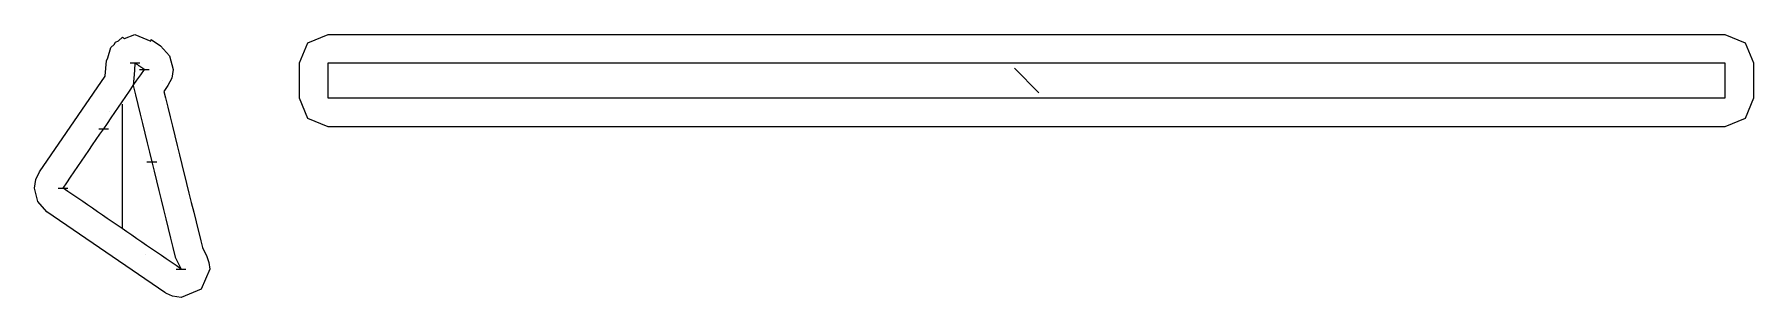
# Model space of a CAD drawing. Header units: millimetres. Extents: x -4 to 1831, y -123 to 4.
# Drawn here: x 205.6 to 415.9, y -28.7 to 3.5 of the extents above; entities that cross this region are included whole.
import ezdxf

# ---------------------------------------------------------------- set-up
doc = ezdxf.new("R2010")
doc.units = ezdxf.units.MM

msp = doc.modelspace()

# ---------------------------------------------------------------- linework, layer by layer
at = {"layer": 'E01_CUT'}
msp.add_lwpolyline([(241.523067, 3.5), (412.353666, 3.5), (414.82854, 2.474874), (415.853666, 0), (415.853666, -4.3), (414.82854, -6.774874), (412.353666, -7.8), (241.523067, -7.8), (239.048193, -6.774874), (238.023067, -4.3), (238.023067, 0), (239.048193, 2.474874), (241.523067, 3.5)], close=True, dxfattribs=at)
at = {"layer": 'E01_GRAIN'}
msp.add_lwpolyline([(325.438366, -0.65), (328.438366, -3.65)], dxfattribs=at)
at = {"layer": 'E01_STITCH'}
msp.add_lwpolyline([(241.523067, 0), (412.353666, 0), (412.353666, -4.3), (241.523067, -4.3)], close=True, dxfattribs=at)
at = {"layer": 'H01_CUT'}
for points in [[(214.569198, 0.639838), (214.93432, 1.887927), (215.351644, 2.257248), (215.500281, 2.5645), (215.857277, 2.704721), (216.367477, 3.156236), (216.600298, 2.996565), (217.882017, 3.5), (219.845906, 2.686531), (219.861641, 2.886363), (221.017291, 2.093756), (221.019307, 2.092771), (221.019114, 2.092491), (222.123653, 0.86212), (222.539457, -0.793835), (222.377853, -1.848212), (221.926064, -2.773685), (221.92582, -2.773459), (221.434075, -3.490441), (221.62025, -4.246943), (221.620666, -4.245212), (221.620789, -4.246142), (221.62025, -4.246943), (221.907465, -5.414009), (221.907881, -5.412279), (221.908005, -5.413209), (221.907465, -5.41401), (222.194681, -6.581075), (222.481896, -7.748143), (222.481938, -7.748085), (222.48191, -7.748199), (222.769088, -8.915194), (222.769101, -8.91525), (223.056302, -10.08226), (223.056719, -10.080532), (223.056843, -10.081462), (223.056303, -10.082262), (223.343518, -11.249326), (223.34352, -11.249324), (223.343519, -11.249328), (223.630733, -12.416394), (223.631151, -12.414666), (223.631274, -12.415596), (223.630734, -12.416396), (224.205165, -14.750527), (224.205208, -14.750467), (224.205179, -14.750585), (224.492356, -15.917578), (224.49237, -15.917636), (224.779572, -17.084644), (224.779573, -17.084642), (224.779572, -17.084646), (225.066787, -18.251712), (225.067204, -18.249984), (225.067327, -18.250914), (225.066787, -18.251714), (225.354003, -19.418778), (225.354004, -19.418776), (225.354003, -19.41878), (225.928434, -21.752915), (225.928472, -21.752861), (225.928446, -21.752967), (226.127214, -22.560691), (226.67164, -23.682119), (226.931857, -24.413801), (227.023067, -25.210675), (225.99794, -27.685549), (223.523067, -28.710675), (222.468689, -28.549071), (221.729817, -28.188375), (221.642097, -28.162825), (221.614842, -28.132247), (221.543217, -28.097282), (221.543443, -28.097038), (207.106945, -18.195707), (207.104929, -18.194723), (207.105121, -18.194442), (206.000583, -16.964072), (205.584778, -15.308116), (205.746383, -14.253739), (206.198172, -13.328267), (206.198415, -13.328493), (214.245194, -1.595999), (214.247624, -1.565212), (214.247632, -1.565114), (214.392864, 0.275333), (214.569198, 0.639838)], [(214.247624, -1.565212), (214.247632, -1.565114), (214.24755, -1.564193), (214.24748, -1.56481), (214.247624, -1.565212)], [(221.225942, -2.116), (221.226013, -2.116798), (221.226083, -2.116182), (221.225942, -2.116)], [(214.823061, -5.919733), (214.822521, -5.920533), (214.822645, -5.921464), (214.823061, -5.919733)], [(222.194681, -6.581074), (222.19522, -6.580275), (222.195097, -6.579344), (222.194681, -6.581074)], [(222.481938, -7.748085), (222.482443, -7.74737), (222.482326, -7.746467), (222.481938, -7.748085)], [(222.769088, -8.915194), (222.769101, -8.91525), (222.769647, -8.914476), (222.769531, -8.913573), (222.769088, -8.915194)], [(223.34352, -11.249324), (223.344058, -11.248527), (223.343935, -11.247597), (223.34352, -11.249324)], [(224.205208, -14.750467), (224.205712, -14.749755), (224.205595, -14.748853), (224.205208, -14.750467)], [(224.492356, -15.917578), (224.49237, -15.917636), (224.492917, -15.916864), (224.4928, -15.915962), (224.492356, -15.917578)], [(224.779573, -17.084642), (224.780111, -17.083844), (224.779988, -17.082914), (224.779573, -17.084642)], [(225.354004, -19.418776), (225.354542, -19.417979), (225.354419, -19.417049), (225.354004, -19.418776)], [(225.928472, -21.752861), (225.92898, -21.75214), (225.928862, -21.751235), (225.928472, -21.752861)], [(219.131244, -23.425703), (219.131232, -23.425651), (219.130686, -23.426426), (219.130803, -23.427331), (219.131244, -23.425703)]]:
    msp.add_lwpolyline(points, close=True, dxfattribs=at)
at = {"layer": 'H01_GRAIN'}
msp.add_lwpolyline([(216.303922, -5.042135), (216.303922, -20.16854)], dxfattribs=at)
at = {"layer": 'H01_NOTCH'}
for points in [[(217.282017, 0), (218.482017, 0)], [(218.439457, -0.793835), (219.639457, -0.793835)], [(213.462118, -8.050976), (214.662118, -8.050976)], [(219.344924, -12.085722), (220.544924, -12.085722)], [(208.484778, -15.308116), (209.684778, -15.308116)], [(222.923067, -25.210675), (224.123067, -25.210675)]]:
    msp.add_lwpolyline(points, dxfattribs=at)
at = {"layer": 'H01_STITCH'}
msp.add_lwpolyline([(218.991237, -0.760763), (218.942992, -0.727674), (218.894771, -0.694601), (218.846551, -0.661529), (218.79833, -0.628457), (218.750085, -0.595368), (218.701864, -0.562296), (218.653644, -0.529223), (218.605423, -0.496151), (218.557178, -0.463062), (218.508958, -0.42999), (218.460737, -0.396918), (218.412517, -0.363845), (218.364272, -0.330756), (218.316051, -0.297684), (218.267831, -0.264612), (218.21961, -0.231539), (218.171365, -0.19845), (218.123144, -0.165378), (218.074924, -0.132306), (218.026703, -0.099234), (217.978458, -0.066144), (217.930238, -0.033072), (217.882017, 0), (217.809397, -0.920272), (217.736778, -1.840545), (217.664133, -2.760801), (217.93444, -3.91627), (218.221655, -5.083338), (218.508871, -6.250405), (218.796087, -7.417471), (219.083302, -8.584538), (219.370493, -9.751588), (219.657708, -10.918656), (219.944924, -12.085722), (220.232139, -13.25279), (220.519355, -14.419857), (220.806571, -15.586923), (221.093762, -16.753974), (221.380977, -17.92104), (221.668193, -19.088108), (221.955409, -20.255174), (222.242624, -21.422242), (222.529839, -22.589309), (222.817031, -23.756358), (223.523067, -25.210675), (222.921465, -24.798065), (222.319864, -24.385454), (221.718262, -23.972843), (221.116685, -23.560249), (220.515084, -23.147638), (219.913482, -22.735027), (219.311881, -22.322416), (218.710304, -21.909822), (218.108702, -21.497212), (217.507101, -21.084601), (216.905499, -20.67199), (216.303922, -20.259396), (215.702321, -19.846785), (215.100719, -19.434174), (214.499143, -19.02158), (213.897541, -18.608969), (213.29594, -18.196359), (212.694338, -17.783748), (212.092761, -17.371154), (211.49116, -16.958543), (210.889558, -16.545932), (210.287957, -16.133321), (209.68638, -15.720727), (209.084778, -15.308116), (209.537264, -14.648376), (209.989749, -13.988637), (210.442234, -13.328896), (210.89472, -12.669156), (211.347205, -12.009416), (211.799691, -11.349676), (212.252176, -10.689936), (212.704662, -10.030196), (213.157147, -9.370456), (213.609632, -8.710716), (214.062118, -8.050976), (214.514603, -7.391236), (214.967089, -6.731496), (215.419574, -6.071755), (215.87206, -5.412015), (216.324545, -4.752276), (216.77703, -4.092536), (217.229516, -3.432795), (217.682001, -2.773055), (218.134487, -2.113315), (218.586972, -1.453575), (219.039457, -0.793835)], close=True, dxfattribs=at)

doc.saveas('drawing.dxf')
